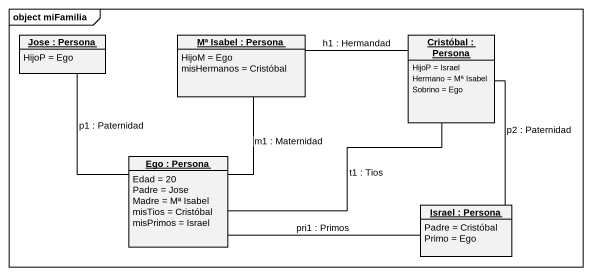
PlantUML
@startuml
mainframe object miFamilia
hide circle
hide empty members
object "Jose : Persona" as Jose {
  HijoP = Ego
}
object "Mª Isabel : Persona" as Mª_Isabel {
  HijoM = Ego
  misHermanos = Cristóbal
}
object "Cristóbal : Persona" as Cristóbal {
  HijoP = Israel
  Hermano = Mª Isabel
  Sobrino = Ego
}
object "Ego : Persona" as Ego {
  Edad = 20
  Padre = Jose
  Madre = Mª Isabel
  misTios = Cristóbal
  misPrimos = Israel
}
object "Israel : Persona" as Israel {
  Padre = Cristóbal
  Primo = Ego
}
Cristóbal -left- Mª_Isabel : h1 : Hermandad
Cristóbal -left- Ego : t1 : Tios
Ego -up- Jose : p1 : Paternidad
Ego -up- Mª_Isabel : m1 : Maternidad
Israel -up- Cristóbal : p2 : Paternidad
Israel -left- Ego : pri1 : Primos
@enduml
